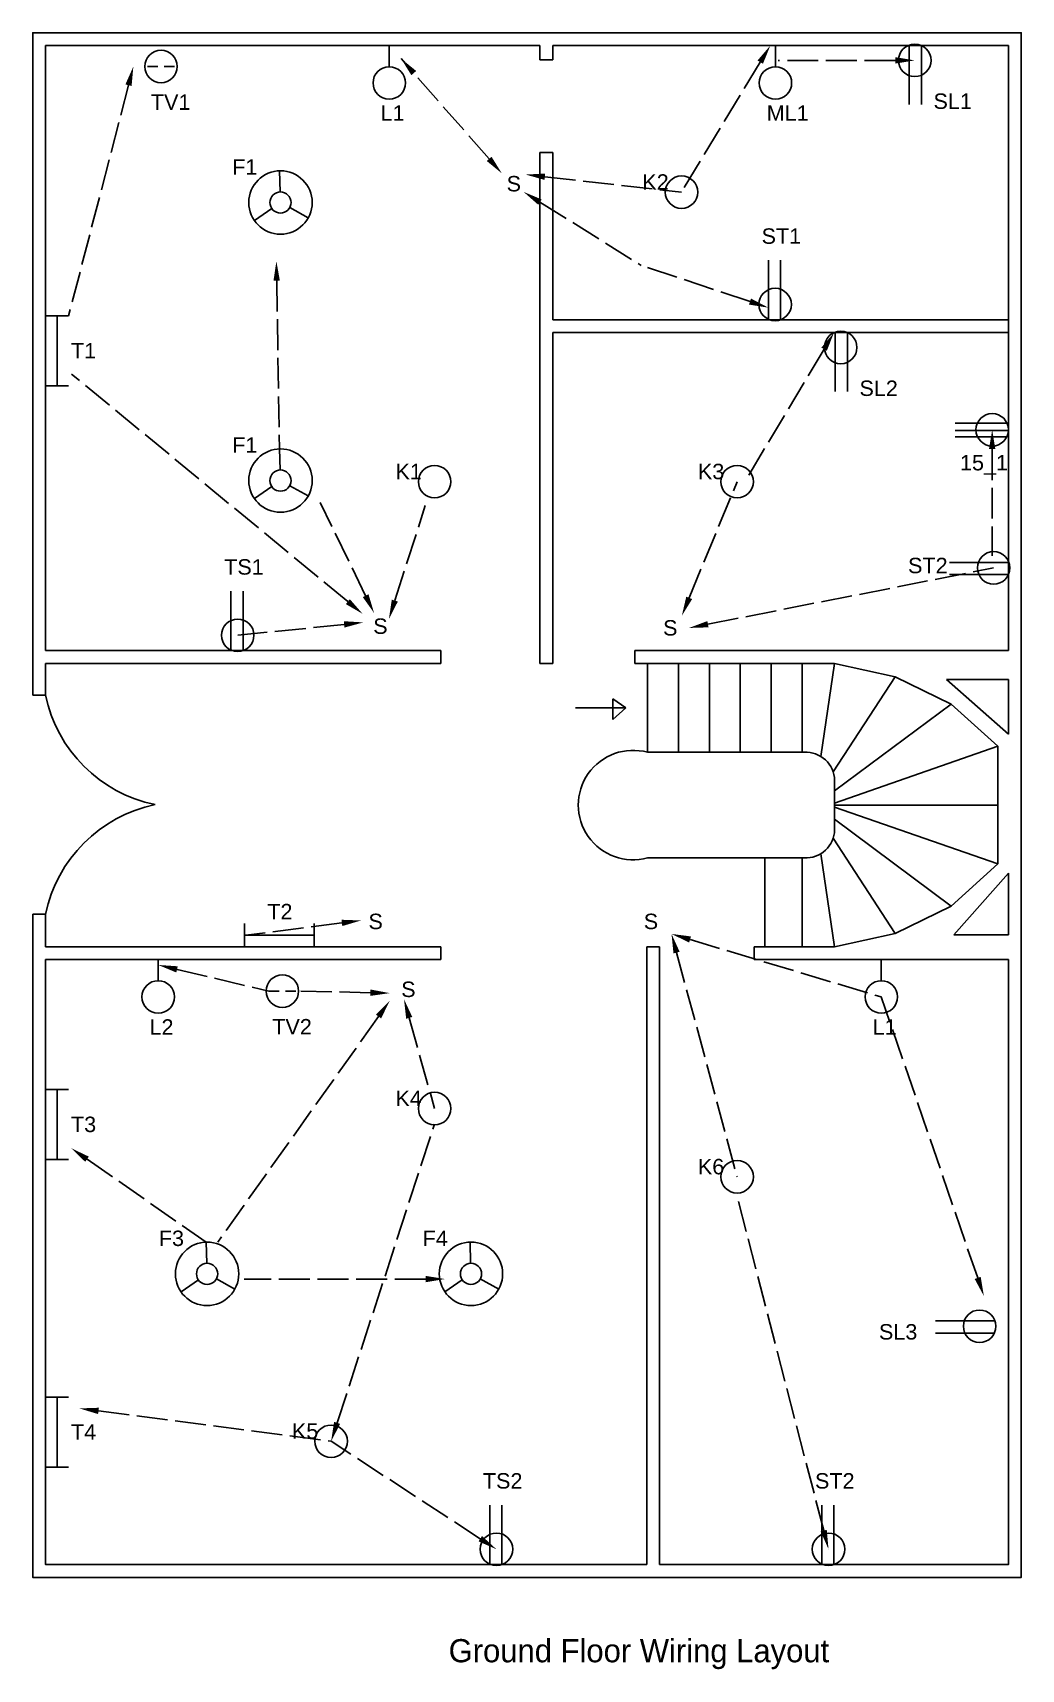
# Model space of a CAD drawing. Header units: inches. Extents: x 1077 to 1461, y 2308 to 2943.
import ezdxf
from ezdxf import colors
from ezdxf.entities.mleader import LeaderData, LeaderLine
from ezdxf.math import Vec2, Vec3

# ---------------------------------------------------------------- set-up
doc = ezdxf.new("R2010")
doc.units = ezdxf.units.IN
doc.header["$MEASUREMENT"] = 0
doc.linetypes.add('ACAD_ISO02W100', pattern=[15, 12, -3])
doc.styles.get("Standard").update_dxf_attribs({"font": 'arial.ttf'})

msp = doc.modelspace()

# ---------------------------------------------------------------- linework, layer by layer
for p, q in [((1215.52, 2930.19), (1215.52, 2938.4)), ((1274.02, 2932.92), (1274.02, 2938.4)), ((1279.02, 2932.92), (1279.02, 2938.4)), ((1365.52, 2930.19), (1365.52, 2938.4)), ((1417.53, 2915.5), (1417.53, 2938.61)), ((1422.27, 2938.4), (1422.27, 2915.5)), ((1274.02, 2932.92), (1279.02, 2932.92)), ((1121.62, 2930.28), (1125.61, 2930.28)), ((1128.07, 2930.28), (1132.06, 2930.28)), ((1274.02, 2896.9), (1274.02, 2703.4)), ((1274.02, 2896.9), (1279.02, 2896.9)), ((1279.02, 2896.9), (1279.02, 2831.9)), ((1172.89, 2889.75), (1173.13, 2881.56)), ((1163.14, 2870.42), (1169.87, 2875.09)), ((1176.86, 2875.45), (1184.02, 2871.47)), ((1362.77, 2832.11), (1362.77, 2855.01)), ((1367.52, 2855.01), (1367.52, 2831.9)), ((1082.02, 2833.4), (1090.97, 2833.4)), ((1086.49, 2833.4), (1086.49, 2806.28)), ((1279.02, 2831.9), (1456.02, 2831.9)), ((1279.02, 2826.9), (1279.02, 2703.4)), ((1279.02, 2826.9), (1456.02, 2826.9)), ((1388.77, 2804), (1388.77, 2827.11)), ((1393.52, 2826.9), (1393.52, 2804)), ((1082.02, 2806.28), (1090.97, 2806.28)), ((1455.5, 2791.68), (1435.3, 2791.68)), ((1435.3, 2788.9), (1456.02, 2788.9)), ((1455.39, 2786.39), (1435.3, 2786.39)), ((1172.89, 2781.75), (1173.13, 2773.56)), ((1163.14, 2762.42), (1169.87, 2767.09)), ((1176.86, 2767.45), (1184.02, 2763.47)), ((1433.12, 2737.65), (1456.23, 2737.65)), ((1456.02, 2732.9), (1433.12, 2732.9)), ((1154.02, 2703.61), (1154.02, 2726.51)), ((1158.77, 2726.51), (1158.77, 2703.4)), ((1235.52, 2703.4), (1082.02, 2703.4)), ((1235.52, 2703.4), (1235.52, 2698.4)), ((1274.02, 2703.4), (1274.02, 2698.4)), ((1279.02, 2703.4), (1279.02, 2698.4)), ((1315.86, 2703.4), (1310.86, 2703.4)), ((1310.86, 2703.4), (1310.86, 2698.4)), ((1456.02, 2703.4), (1315.86, 2703.4)), ((1235.52, 2698.4), (1082.02, 2698.4)), ((1279.02, 2698.4), (1274.02, 2698.4)), ((1310.86, 2698.4), (1315.86, 2698.4)), ((1388.52, 2698.4), (1315.86, 2698.4)), ((1315.86, 2663.9), (1315.86, 2698.4)), ((1327.86, 2698.4), (1327.86, 2663.9)), ((1339.86, 2698.4), (1339.86, 2663.9)), ((1351.86, 2698.4), (1351.86, 2663.9)), ((1363.86, 2698.4), (1363.86, 2663.9)), ((1375.86, 2663.81), (1375.86, 2698.31)), ((1388.52, 2698.4), (1383.15, 2662.29)), ((1388.52, 2698.4), (1412.04, 2693.27)), ((1412.04, 2693.27), (1387.94, 2656.28)), ((1412.04, 2693.27), (1433.77, 2682.64)), ((1432.02, 2692.16), (1456.02, 2670.97)), ((1456.02, 2692.16), (1432.02, 2692.16)), ((1456.02, 2670.97), (1456.02, 2692.16)), ((1082.02, 2686.06), (1077.02, 2686.06)), ((1307.36, 2681.15), (1302.32, 2684.69)), ((1302.32, 2684.69), (1302.32, 2676.69)), ((1433.77, 2682.64), (1388.47, 2648.88)), ((1433.77, 2682.64), (1451.96, 2666.24)), ((1307.36, 2681.15), (1287.86, 2681.15)), ((1302.32, 2676.69), (1307.36, 2681.15)), ((1315.86, 2663.9), (1377.85, 2663.9)), ((1451.96, 2666.24), (1388.47, 2644.19)), ((1451.96, 2666.24), (1451.96, 2643.4)), ((1388.47, 2651.9), (1388.47, 2643.4)), ((1388.47, 2634.9), (1388.47, 2643.4)), ((1451.96, 2643.4), (1388.47, 2643.4)), ((1451.96, 2620.56), (1388.47, 2642.61)), ((1451.96, 2620.56), (1451.96, 2643.4)), ((1433.77, 2604.16), (1388.47, 2637.92)), ((1412.04, 2593.53), (1387.94, 2630.52)), ((1315.86, 2622.9), (1377.85, 2622.9)), ((1361.36, 2622.9), (1361.36, 2588.4)), ((1375.86, 2622.99), (1375.86, 2588.49)), ((1388.52, 2588.4), (1383.15, 2624.51)), ((1433.77, 2604.16), (1451.96, 2620.56)), ((1456.02, 2616.97), (1434.83, 2592.97)), ((1456.02, 2592.97), (1456.02, 2616.97)), ((1082.02, 2601.06), (1077.02, 2601.06)), ((1412.04, 2593.53), (1433.77, 2604.16)), ((1159.27, 2588.4), (1159.27, 2597.35)), ((1186.39, 2588.4), (1186.39, 2597.35)), ((1235.52, 2588.4), (1082.02, 2588.4)), ((1159.27, 2592.87), (1186.39, 2592.87)), ((1235.52, 2588.4), (1235.52, 2583.4)), ((1320.52, 2588.4), (1315.52, 2588.4)), ((1315.52, 2583.4), (1315.52, 2588.4)), ((1320.52, 2583.4), (1320.52, 2588.4)), ((1388.52, 2588.4), (1357.3, 2588.4)), ((1357.3, 2588.4), (1357.3, 2583.4)), ((1388.52, 2588.4), (1412.04, 2593.53)), ((1434.83, 2592.97), (1456.02, 2592.97)), ((1235.52, 2583.4), (1082.02, 2583.4)), ((1125.77, 2575.19), (1125.77, 2583.4)), ((1315.52, 2583.4), (1315.52, 2348.4)), ((1320.52, 2583.4), (1320.52, 2348.4)), ((1456.02, 2583.4), (1357.3, 2583.4)), ((1406.66, 2575.19), (1406.66, 2583.4)), ((1168.77, 2571.13), (1172.76, 2571.13)), ((1175.23, 2571.13), (1179.22, 2571.13)), ((1082.02, 2532.9), (1090.97, 2532.9)), ((1086.49, 2532.9), (1086.49, 2505.78)), ((1082.02, 2505.78), (1090.97, 2505.78)), ((1144.39, 2473.63), (1144.63, 2465.44)), ((1246.89, 2473.63), (1247.13, 2465.44)), ((1134.64, 2454.3), (1141.37, 2458.97)), ((1148.36, 2459.32), (1155.52, 2455.35)), ((1237.14, 2454.3), (1243.87, 2458.97)), ((1250.86, 2459.32), (1258.02, 2455.35)), ((1427.66, 2443.08), (1450.77, 2443.08)), ((1450.56, 2438.33), (1427.66, 2438.33)), ((1082.02, 2413.4), (1090.97, 2413.4)), ((1086.49, 2413.4), (1086.49, 2386.28)), ((1082.02, 2386.28), (1090.97, 2386.28)), ((1254.52, 2348.61), (1254.52, 2371.51)), ((1259.27, 2371.51), (1259.27, 2348.4)), ((1383.52, 2348.61), (1383.52, 2371.51)), ((1388.27, 2371.51), (1388.27, 2348.4))]:
    msp.add_line(p, q)
for points in [[(1077.02, 2601.06), (1077.02, 2343.4), (1461.02, 2343.4), (1461.02, 2943.4), (1077.02, 2943.4), (1077.02, 2686.06)], [(1274.02, 2938.4), (1082.02, 2938.4), (1082.02, 2703.4)], [(1456.02, 2703.4), (1456.02, 2938.4), (1279.02, 2938.4)], [(1082.02, 2698.4), (1082.02, 2686.06)], [(1082.02, 2601.06), (1082.02, 2588.4)], [(1082.02, 2583.4), (1082.02, 2348.4), (1315.52, 2348.4)], [(1320.52, 2348.4), (1456.02, 2348.4), (1456.02, 2583.4)]]:
    msp.add_lwpolyline(points)
for centre, radius in [((1419.65, 2932.66), 6.31), ((1126.85, 2930.28), 6.31), ((1215.52, 2923.88), 6.31), ((1365.52, 2923.88), 6.31), ((1173.26, 2877.45), 12.31), ((1329.05, 2881.47), 6.31), ((1173.26, 2877.45), 4.12), ((1365.4, 2837.84), 6.31), ((1390.89, 2821.16), 6.31), ((1449.72, 2789.16), 6.31), ((1173.26, 2769.45), 12.31), ((1173.26, 2769.45), 4.12), ((1233.13, 2769.02), 6.31), ((1350.63, 2769.02), 6.31), ((1450.29, 2735.53), 6.31), ((1156.65, 2709.34), 6.31), ((1125.77, 2568.88), 6.31), ((1174, 2571.13), 6.31), ((1406.66, 2568.88), 6.31), ((1233.13, 2525.52), 6.31), ((1350.63, 2499.02), 6.31), ((1144.75, 2461.32), 12.31), ((1247.25, 2461.32), 12.31), ((1144.75, 2461.32), 4.12), ((1247.25, 2461.32), 4.12), ((1444.83, 2440.96), 6.31), ((1192.93, 2396.29), 6.31), ((1257.15, 2354.34), 6.31), ((1386.15, 2354.34), 6.31)]:
    msp.add_circle(centre, radius)
for centre, radius, start, end in [((1135.63, 2697.18), 54.75, 191.70986, 258.29014), ((1310.21, 2643.4), 21.26, 74.61487, 285.38513), ((1377.36, 2652.77), 11.14, 355.49698, 87.50259), ((1135.63, 2589.95), 54.75, 101.70986, 168.29014), ((1377.36, 2634.03), 11.14, 272.49741, 4.50302)]:
    msp.add_arc(centre, radius, start, end)
msp.add_solid([(1224.1, 2926.9), (1220.09, 2933.36), (1225.97, 2928.55)])

# ---------------------------------------------------------------- texts
at = {"attachment_point": 1}
for s, width, heights, insert, char_height in [('TV1', 8.5023, [0], (1122.91, 2919.45), 6), ('SL1', 8.5023, [0], (1426.92, 2919.81), 6), ('L1', 8.5023, [0], (1212.13, 2915.19), 6), ('ML1', 8.5023, [0], (1362.13, 2915.19), 6), ('F1', 8.5023, [0], (1154.5, 2894.25), 6), ('S', 8.5023, [0], (1261.11, 2887.76), 6), ('K2', 8.5023, [0], (1313.81, 2888.42), 6), ('ST1', 8.5023, [0], (1360.14, 2867.41), 6), ('T1', 8.5023, [0], (1091.88, 2822.88), 6), ('SL2', 8.5023, [0], (1398.17, 2808.31), 6), ('F1', 8.5023, [0], (1154.5, 2786.25), 6), ('15_1', 8.5023, [0], (1437.23, 2779.41), 6), ('K1', 8.5023, [0], (1217.9, 2775.97), 6), ('K3', 8.5023, [0], (1335.4, 2775.97), 6), ('TS1', 8.5023, [0], (1151.39, 2738.91), 6), ('ST2', 8.5023, [0], (1417.04, 2739.46), 6), ('S', 8.5023, [0], (1209.29, 2715.9), 6), ('S', 8.5023, [0], (1321.89, 2715.25), 6), ('T2', 8.5023, [0], (1168.13, 2605.01), 6), ('S', 8.5023, [0], (1207.43, 2601.21), 6), ('S', 8.5023, [0], (1314.38, 2601.21), 6), ('S', 8.5023, [0], (1220.15, 2574.84), 6), ('L2', 8.5023, [0], (1122.38, 2560.19), 6), ('TV2', 15.1403, [0], (1170.07, 2560.3), 6), ('L1', 8.5023, [0], (1403.27, 2560.19), 6), ('K4', 8.5023, [0], (1217.9, 2532.47), 6), ('T3', 8.5023, [0], (1091.88, 2522.38), 6), ('K6', 8.5023, [0], (1335.4, 2505.97), 6), ('F3', 8.5023, [0], (1126, 2478.13), 6), ('F4', 8.5023, [0], (1228.5, 2478.13), 6), ('SL3', 8.5023, [0], (1405.73, 2441.8), 6), ('T4', 8.5023, [0], (1091.88, 2402.88), 6), ('K5', 8.5023, [0], (1177.69, 2403.24), 6), ('TS2', 8.5023, [0], (1251.89, 2383.91), 6), ('ST2', 8.5023, [0], (1380.89, 2383.91), 6), ('{\\Ftxt|c0;Ground Floor Wiring Layout}', 150.2532, [32.55], (1238.58, 2319.44), 9)]:
    msp.add_mtext_dynamic_manual_height_columns(s, width=width, gutter_width=1, heights=heights, dxfattribs=dict(at, insert=insert, char_height=char_height))

# ---------------------------------------------------------------- leaders
ml = msp.add_multileader_mtext('Standard')
ml.set_content('')
ml.set_leader_properties(linetype='ACAD_ISO02W100')
ml.build(insert=Vec2(0, 0))
ml.multileader.update_dxf_attribs({"has_dogleg": 0, "dogleg_length": 0.36, "arrow_head_size": 7.5, "scale": 30})
ctx = ml.context
ctx.base_point, ctx.scale, ctx.char_height, ctx.arrow_head_size, ctx.landing_gap_size, ctx.plane_origin = Vec3(1340.21, 2882.97), 30, 5.4, 7.5, 2.7, Vec3(1363.52, 2938.4)
notes = []
notes.append((ctx, [(0, (1, 1, 0), (1339.85, 2881.47), (-1, 0), 10.8, [(0, [(1363.52, 2938.4)], 0, [])])]))
ctx.mtext, ml.multileader.dxf.content_type = None, 0
ml = msp.add_multileader_mtext('Standard')
ml.set_content('')
ml.set_leader_properties(linetype='ACAD_ISO02W100')
ml.build(insert=Vec2(0, 0))
ml.multileader.update_dxf_attribs({"has_dogleg": 0, "dogleg_length": 0.36, "arrow_head_size": 7.5, "scale": 30})
ctx = ml.context
ctx.base_point, ctx.scale, ctx.char_height, ctx.arrow_head_size, ctx.landing_gap_size, ctx.plane_origin = Vec3(1231.25, 2933.36), 30, 5.4, 7.5, 2.7, Vec3(1259.27, 2888.75)
notes.append((ctx, [(0, (1, 1, 0), (1230.89, 2933.36), (-1, 0), 10.8, [(0, [(1259.27, 2888.75)], 0, [])])]))
ctx.mtext, ml.multileader.dxf.content_type = None, 0
ml = msp.add_multileader_mtext('Standard')
ml.set_content('')
ml.set_leader_properties(linetype='ACAD_ISO02W100')
ml.build(insert=Vec2(0, 0))
ml.multileader.update_dxf_attribs({"has_dogleg": 0, "dogleg_length": 0.36, "arrow_head_size": 7.5, "scale": 30})
ctx = ml.context
ctx.base_point, ctx.scale, ctx.char_height, ctx.arrow_head_size, ctx.landing_gap_size, ctx.plane_origin = Vec3(1385.31, 2932.66), 30, 5.4, 7.5, 2.7, Vec3(1419.65, 2932.66)
notes.append((ctx, [(0, (1, 1, 0), (1377.45, 2932.66), (-1, 0), 10.8, [(0, [(1419.65, 2932.66)], 0, [])])]))
ctx.mtext, ml.multileader.dxf.content_type = None, 0
ml = msp.add_multileader_mtext('Standard')
ml.set_content('')
ml.set_leader_properties(linetype='ACAD_ISO02W100')
ml.build(insert=Vec2(0, 0))
ml.multileader.update_dxf_attribs({"has_dogleg": 0, "dogleg_length": 0.36, "arrow_head_size": 7.5, "scale": 30})
ctx = ml.context
ctx.base_point, ctx.scale, ctx.char_height, ctx.arrow_head_size, ctx.landing_gap_size, ctx.plane_origin = Vec3(1102.13, 2832.9), 30, 5.4, 7.5, 2.7, Vec3(1116.11, 2930.28)
notes.append((ctx, [(0, (1, 1, 0), (1101.77, 2833.4), (-1, 0), 10.8, [(0, [(1116.11, 2930.28)], 0, [])])]))
ctx.mtext, ml.multileader.dxf.content_type = None, 0
ml = msp.add_multileader_mtext('Standard')
ml.set_content('')
ml.set_leader_properties(linetype='ACAD_ISO02W100')
ml.build(insert=Vec2(0, 0))
ml.multileader.update_dxf_attribs({"has_dogleg": 0, "dogleg_length": 0.36, "arrow_head_size": 7.5, "scale": 30})
ctx = ml.context
ctx.base_point, ctx.scale, ctx.char_height, ctx.arrow_head_size, ctx.landing_gap_size, ctx.plane_origin = Vec3(1318.61, 2881.47), 30, 5.4, 7.5, 2.7, Vec3(1268.49, 2888.31)
notes.append((ctx, [(0, (1, 1, 0), (1318.25, 2881.47), (1, 0), 10.8, [(0, [(1268.49, 2888.31)], 0, [])])]))
ctx.mtext, ml.multileader.dxf.content_type = None, 0
ml = msp.add_multileader_mtext('Standard')
ml.set_content('')
ml.set_leader_properties(linetype='ACAD_ISO02W100')
ml.build(insert=Vec2(0, 0))
ml.multileader.update_dxf_attribs({"has_dogleg": 0, "dogleg_length": 0.36, "arrow_head_size": 7.5, "scale": 30})
ctx = ml.context
ctx.base_point, ctx.scale, ctx.char_height, ctx.arrow_head_size, ctx.landing_gap_size, ctx.plane_origin = Vec3(1302.87, 2853.04), 30, 5.4, 7.5, 2.7, Vec3(1267.7, 2881.58)
notes.append((ctx, [(0, (1, 1, 0), (1302.51, 2853.04), (1, 0), 10.8, [(0, [(1267.7, 2881.58)], 0, [])])]))
ctx.mtext, ml.multileader.dxf.content_type = None, 0
ml = msp.add_multileader_mtext('Standard')
ml.set_content('')
ml.set_leader_properties(linetype='ACAD_ISO02W100')
ml.build(insert=Vec2(0, 0))
ml.multileader.update_dxf_attribs({"has_dogleg": 0, "dogleg_length": 0.36, "arrow_head_size": 7.5, "scale": 30})
ctx = ml.context
ctx.base_point, ctx.scale, ctx.char_height, ctx.arrow_head_size, ctx.landing_gap_size, ctx.plane_origin = Vec3(1172.89, 2781.75), 30, 5.4, 7.5, 2.7, Vec3(1171.66, 2854.64)
notes.append((ctx, [(0, (1, 1, 0), (1162.09, 2781.75), (1, 0), 10.8, [(0, [(1171.66, 2854.64)], 0, [])])]))
ctx.mtext, ml.multileader.dxf.content_type = None, 0
ml = msp.add_multileader_mtext('Standard')
ml.set_content('')
ml.set_leader_properties(linetype='ACAD_ISO02W100')
ml.build(insert=Vec2(0, 0))
ml.multileader.update_dxf_attribs({"has_dogleg": 0, "dogleg_length": 0.36, "arrow_head_size": 7.5, "scale": 30})
ctx = ml.context
ctx.base_point, ctx.scale, ctx.char_height, ctx.arrow_head_size, ctx.landing_gap_size, ctx.plane_origin = Vec3(1328.47, 2853.04), 30, 5.4, 7.5, 2.7, Vec3(1362.77, 2836.61)
notes.append((ctx, [(0, (1, 1, 0), (1324.11, 2853.04), (-1, 0), 10.8, [(0, [(1362.77, 2836.61)], 0, [])])]))
ctx.mtext, ml.multileader.dxf.content_type = None, 0
ml = msp.add_multileader_mtext('Standard')
ml.set_content('')
ml.set_leader_properties(linetype='ACAD_ISO02W100')
ml.build(insert=Vec2(0, 0))
ml.multileader.update_dxf_attribs({"has_dogleg": 0, "dogleg_length": 0.36, "arrow_head_size": 7.5, "scale": 30})
ctx = ml.context
ctx.base_point, ctx.scale, ctx.char_height, ctx.arrow_head_size, ctx.landing_gap_size, ctx.plane_origin = Vec3(1369.29, 2769.02), 30, 5.4, 7.5, 2.7, Vec3(1388.27, 2826.9)
notes.append((ctx, [(0, (1, 1, 0), (1364.43, 2769.02), (-1, 0), 10.8, [(0, [(1388.27, 2826.9)], 0, [])])]))
ctx.mtext, ml.multileader.dxf.content_type = None, 0
ml = msp.add_multileader_mtext('Standard')
ml.set_content('')
ml.set_leader_properties(linetype='ACAD_ISO02W100')
ml.build(insert=Vec2(0, 0))
ml.multileader.update_dxf_attribs({"has_dogleg": 0, "dogleg_length": 0.36, "arrow_head_size": 7.5, "scale": 30})
ctx = ml.context
ctx.base_point, ctx.scale, ctx.char_height, ctx.arrow_head_size, ctx.landing_gap_size, ctx.plane_origin = Vec3(1103.28, 2810.83), 30, 5.4, 7.5, 2.7, Vec3(1205.21, 2717.65)
notes.append((ctx, [(0, (1, 1, 0), (1102.92, 2810.83), (-1, 0), 10.8, [(0, [(1205.21, 2717.65)], 0, [])])]))
ctx.mtext, ml.multileader.dxf.content_type = None, 0
ml = msp.add_multileader_mtext('Standard')
ml.set_content('')
ml.set_leader_properties(linetype='ACAD_ISO02W100')
ml.build(insert=Vec2(0, 0))
ml.multileader.update_dxf_attribs({"has_dogleg": 0, "dogleg_length": 0.36, "arrow_head_size": 7.5, "scale": 30})
ctx = ml.context
ctx.base_point, ctx.scale, ctx.char_height, ctx.arrow_head_size, ctx.landing_gap_size, ctx.plane_origin = Vec3(1449.72, 2749.16), 30, 5.4, 7.5, 2.7, Vec3(1449.72, 2789.16)
notes.append((ctx, [(0, (1, 1, 0), (1449.36, 2740.16), (1, 0), 0.36, [(0, [(1449.72, 2789.16)], 0, [])])]))
ctx.mtext, ml.multileader.dxf.content_type = None, 0
ml = msp.add_multileader_mtext('Standard')
ml.set_content('')
ml.set_leader_properties(linetype='ACAD_ISO02W100')
ml.build(insert=Vec2(0, 0))
ml.multileader.update_dxf_attribs({"has_dogleg": 0, "dogleg_length": 0.36, "arrow_head_size": 7.5, "scale": 30})
ctx = ml.context
ctx.base_point, ctx.scale, ctx.char_height, ctx.arrow_head_size, ctx.landing_gap_size, ctx.plane_origin = Vec3(1340.19, 2769.02), 30, 5.4, 7.5, 2.7, Vec3(1329.17, 2716.95)
notes.append((ctx, [(0, (1, 1, 0), (1339.83, 2769.02), (1, 0), 10.8, [(0, [(1329.17, 2716.95)], 0, [])])]))
ctx.mtext, ml.multileader.dxf.content_type = None, 0
ml = msp.add_multileader_mtext('Standard')
ml.set_content('')
ml.set_leader_properties(linetype='ACAD_ISO02W100')
ml.build(insert=Vec2(0, 0))
ml.multileader.update_dxf_attribs({"has_dogleg": 0, "dogleg_length": 0.36, "arrow_head_size": 7.5, "scale": 30})
ctx = ml.context
ctx.base_point, ctx.scale, ctx.char_height, ctx.arrow_head_size, ctx.landing_gap_size, ctx.plane_origin = Vec3(1188.66, 2760.89), 30, 5.4, 7.5, 2.7, Vec3(1209.64, 2717.98)
notes.append((ctx, [(0, (1, 1, 0), (1199.46, 2760.89), (-1, 0), 10.8, [(0, [(1209.64, 2717.98)], 0, [])])]))
ctx.mtext, ml.multileader.dxf.content_type = None, 0
ml = msp.add_multileader_mtext('Standard')
ml.set_content('')
ml.set_leader_properties(linetype='ACAD_ISO02W100')
ml.build(insert=Vec2(0, 0))
ml.multileader.update_dxf_attribs({"has_dogleg": 0, "dogleg_length": 0.36, "arrow_head_size": 7.5, "scale": 30})
ctx = ml.context
ctx.base_point, ctx.scale, ctx.char_height, ctx.arrow_head_size, ctx.landing_gap_size, ctx.plane_origin = Vec3(1219.07, 2759.79), 30, 5.4, 7.5, 2.7, Vec3(1215.38, 2715.68)
notes.append((ctx, [(0, (1, 1, 0), (1218.71, 2759.79), (1, 0), 10.8, [(0, [(1215.38, 2715.68)], 0, [])])]))
ctx.mtext, ml.multileader.dxf.content_type = None, 0
ml = msp.add_multileader_mtext('Standard')
ml.set_content('')
ml.set_leader_properties(linetype='ACAD_ISO02W100')
ml.build(insert=Vec2(0, 0))
ml.multileader.update_dxf_attribs({"has_dogleg": 0, "dogleg_length": 0.36, "arrow_head_size": 7.5, "scale": 30})
ctx = ml.context
ctx.base_point, ctx.scale, ctx.char_height, ctx.arrow_head_size, ctx.landing_gap_size, ctx.plane_origin = Vec3(1439.85, 2735.53), 30, 5.4, 7.5, 2.7, Vec3(1331.94, 2712.2)
notes.append((ctx, [(0, (1, 1, 0), (1439.49, 2735.53), (1, 0), 10.8, [(0, [(1331.94, 2712.2)], 0, [])])]))
ctx.mtext, ml.multileader.dxf.content_type = None, 0
ml = msp.add_multileader_mtext('Standard')
ml.set_content('')
ml.set_leader_properties(linetype='ACAD_ISO02W100')
ml.build(insert=Vec2(0, 0))
ml.multileader.update_dxf_attribs({"has_dogleg": 0, "dogleg_length": 0.36, "arrow_head_size": 7.5, "scale": 30})
ctx = ml.context
ctx.base_point, ctx.scale, ctx.char_height, ctx.arrow_head_size, ctx.landing_gap_size, ctx.plane_origin = Vec3(1167.81, 2709.34), 30, 5.4, 7.5, 2.7, Vec3(1205.45, 2714.35)
notes.append((ctx, [(0, (1, 1, 0), (1167.45, 2709.34), (-1, 0), 10.8, [(0, [(1205.45, 2714.35)], 0, [])])]))
ctx.mtext, ml.multileader.dxf.content_type = None, 0
ml = msp.add_multileader_mtext('Standard')
ml.set_content('')
ml.set_leader_properties(linetype='ACAD_ISO02W100')
ml.build(insert=Vec2(0, 0))
ml.multileader.update_dxf_attribs({"has_dogleg": 0, "dogleg_length": 0.36, "arrow_head_size": 7.5, "scale": 30})
ctx = ml.context
ctx.base_point, ctx.scale, ctx.char_height, ctx.arrow_head_size, ctx.landing_gap_size, ctx.plane_origin = Vec3(1170.93, 2592.87), 30, 5.4, 7.5, 2.7, Vec3(1204.56, 2598.58)
notes.append((ctx, [(0, (1, 1, 0), (1170.57, 2592.87), (-1, 0), 10.8, [(0, [(1204.56, 2598.58)], 0, [])])]))
ctx.mtext, ml.multileader.dxf.content_type = None, 0
ml = msp.add_multileader_mtext('Standard')
ml.set_content('')
ml.set_leader_properties(linetype='ACAD_ISO02W100')
ml.build(insert=Vec2(0, 0))
ml.multileader.update_dxf_attribs({"has_dogleg": 0, "dogleg_length": 0.36, "arrow_head_size": 7.5, "scale": 30})
ctx = ml.context
ctx.base_point, ctx.scale, ctx.char_height, ctx.arrow_head_size, ctx.landing_gap_size, ctx.plane_origin = Vec3(1396.22, 2568.88), 30, 5.4, 7.5, 2.7, Vec3(1325.16, 2593.35)
notes.append((ctx, [(0, (1, 1, 0), (1395.86, 2568.88), (1, 0), 10.8, [(0, [(1325.16, 2593.35)], 0, [])])]))
ctx.mtext, ml.multileader.dxf.content_type = None, 0
ml = msp.add_multileader_mtext('Standard')
ml.set_content('')
ml.set_leader_properties(linetype='ACAD_ISO02W100')
ml.build(insert=Vec2(0, 0))
ml.multileader.update_dxf_attribs({"has_dogleg": 0, "dogleg_length": 0.36, "arrow_head_size": 7.5, "scale": 30})
ctx = ml.context
ctx.base_point, ctx.scale, ctx.char_height, ctx.arrow_head_size, ctx.landing_gap_size, ctx.plane_origin = Vec3(1340.19, 2505.02), 30, 5.4, 7.5, 2.7, Vec3(1325.16, 2593.35)
notes.append((ctx, [(0, (1, 1, 0), (1339.83, 2499.02), (1, 0), 10.8, [(0, [(1325.16, 2593.35)], 0, [])])]))
ctx.mtext, ml.multileader.dxf.content_type = None, 0
ml = msp.add_multileader_mtext('Standard')
ml.set_content('')
ml.set_leader_properties(linetype='ACAD_ISO02W100')
ml.build(insert=Vec2(0, 0))
ml.multileader.update_dxf_attribs({"has_dogleg": 0, "dogleg_length": 0.36, "arrow_head_size": 7.5, "scale": 30})
ctx = ml.context
ctx.base_point, ctx.scale, ctx.char_height, ctx.arrow_head_size, ctx.landing_gap_size, ctx.plane_origin = Vec3(1157.33, 2571.13), 30, 5.4, 7.5, 2.7, Vec3(1125.77, 2581.3)
notes.append((ctx, [(0, (1, 1, 0), (1157.97, 2571.13), (1, 0), 10.8, [(0, [(1125.77, 2581.3)], 0, [])])]))
ctx.mtext, ml.multileader.dxf.content_type = None, 0
ml = msp.add_multileader_mtext('Standard')
ml.set_content('')
ml.set_leader_properties(linetype='ACAD_ISO02W100')
ml.build(insert=Vec2(0, 0))
ml.multileader.update_dxf_attribs({"has_dogleg": 0, "dogleg_length": 0.36, "arrow_head_size": 7.5, "scale": 30})
ctx = ml.context
ctx.base_point, ctx.scale, ctx.char_height, ctx.arrow_head_size, ctx.landing_gap_size, ctx.plane_origin = Vec3(1192.39, 2571.13), 30, 5.4, 7.5, 2.7, Vec3(1215.7, 2570.36)
notes.append((ctx, [(0, (1, 1, 0), (1192.03, 2571.13), (-1, 0), 10.8, [(0, [(1215.7, 2570.36)], 0, [])])]))
ctx.mtext, ml.multileader.dxf.content_type = None, 0
ml = msp.add_multileader_mtext('Standard')
ml.set_content('')
ml.set_leader_properties(linetype='ACAD_ISO02W100')
ml.build(insert=Vec2(0, 0))
ml.multileader.update_dxf_attribs({"has_dogleg": 0, "dogleg_length": 0.36, "arrow_head_size": 7.5, "scale": 30})
ctx = ml.context
ctx.base_point, ctx.scale, ctx.char_height, ctx.arrow_head_size, ctx.landing_gap_size, ctx.plane_origin = Vec3(1417.82, 2568.88), 30, 5.4, 7.5, 2.7, Vec3(1446.52, 2452.65)
notes.append((ctx, [(0, (1, 1, 0), (1417.46, 2568.88), (-1, 0), 10.8, [(0, [(1446.52, 2452.65)], 0, [])])]))
ctx.mtext, ml.multileader.dxf.content_type = None, 0
ml = msp.add_multileader_mtext('Standard')
ml.set_content('')
ml.set_leader_properties(linetype='ACAD_ISO02W100')
ml.build(insert=Vec2(0, 0))
ml.multileader.update_dxf_attribs({"has_dogleg": 0, "dogleg_length": 0.36, "arrow_head_size": 7.5, "scale": 30})
ctx = ml.context
ctx.base_point, ctx.scale, ctx.char_height, ctx.arrow_head_size, ctx.landing_gap_size, ctx.plane_origin = Vec3(1158.05, 2473.63), 30, 5.4, 7.5, 2.7, Vec3(1215.7, 2567.36)
notes.append((ctx, [(0, (1, 1, 0), (1159.69, 2473.63), (-1, 0), 10.8, [(0, [(1215.7, 2567.36)], 0, [])])]))
ctx.mtext, ml.multileader.dxf.content_type = None, 0
ml = msp.add_multileader_mtext('Standard')
ml.set_content('')
ml.set_leader_properties(linetype='ACAD_ISO02W100')
ml.build(insert=Vec2(0, 0))
ml.multileader.update_dxf_attribs({"has_dogleg": 0, "dogleg_length": 0.36, "arrow_head_size": 7.5, "scale": 30})
ctx = ml.context
ctx.base_point, ctx.scale, ctx.char_height, ctx.arrow_head_size, ctx.landing_gap_size, ctx.plane_origin = Vec3(1222.69, 2525.52), 30, 5.4, 7.5, 2.7, Vec3(1221.25, 2567.98)
notes.append((ctx, [(0, (1, 1, 0), (1222.33, 2525.52), (1, 0), 10.8, [(0, [(1221.25, 2567.98)], 0, [])])]))
ctx.mtext, ml.multileader.dxf.content_type = None, 0
ml = msp.add_multileader_mtext('Standard')
ml.set_content('')
ml.set_leader_properties(linetype='ACAD_ISO02W100')
ml.build(insert=Vec2(0, 0))
ml.multileader.update_dxf_attribs({"has_dogleg": 0, "dogleg_length": 0.36, "arrow_head_size": 7.5, "scale": 30})
ctx = ml.context
ctx.base_point, ctx.scale, ctx.char_height, ctx.arrow_head_size, ctx.landing_gap_size, ctx.plane_origin = Vec3(1222.69, 2512.02), 30, 5.4, 7.5, 2.7, Vec3(1192.93, 2396.29)
notes.append((ctx, [(0, (1, 1, 0), (1222.33, 2519.52), (1, 0), 10.8, [(0, [(1192.93, 2396.29)], 0, [])])]))
ctx.mtext, ml.multileader.dxf.content_type = None, 0
ml = msp.add_multileader_mtext('Standard')
ml.set_content('')
ml.set_leader_properties(linetype='ACAD_ISO02W100')
ml.build(insert=Vec2(0, 0))
ml.multileader.update_dxf_attribs({"has_dogleg": 0, "dogleg_length": 0.36, "arrow_head_size": 7.5, "scale": 30})
ctx = ml.context
ctx.base_point, ctx.scale, ctx.char_height, ctx.arrow_head_size, ctx.landing_gap_size, ctx.plane_origin = Vec3(1133.95, 2473.63), 30, 5.4, 7.5, 2.7, Vec3(1091.96, 2510.12)
notes.append((ctx, [(0, (1, 1, 0), (1133.59, 2473.63), (1, 0), 10.8, [(0, [(1091.96, 2510.12)], 0, [])])]))
ctx.mtext, ml.multileader.dxf.content_type = None, 0
ml = msp.add_multileader_mtext('Standard')
ml.set_content('')
ml.set_leader_properties(linetype='ACAD_ISO02W100')
ml.build(insert=Vec2(0, 0))
ml.multileader.update_dxf_attribs({"has_dogleg": 0, "dogleg_length": 0.36, "arrow_head_size": 7.5, "scale": 30})
ctx = ml.context
ctx.base_point, ctx.scale, ctx.char_height, ctx.arrow_head_size, ctx.landing_gap_size, ctx.plane_origin = Vec3(1369.64, 2485.16), 30, 5.4, 7.5, 2.7, Vec3(1386.15, 2354.34)
notes.append((ctx, [(0, (1, 1, 0), (1361.43, 2491.52), (-1, 0), 10.8, [(0, [(1386.15, 2354.34)], 0, [])])]))
ctx.mtext, ml.multileader.dxf.content_type = None, 0
ml = msp.add_multileader_mtext('Standard')
ml.set_content('')
ml.set_leader_properties(linetype='ACAD_ISO02W100')
ml.build(insert=Vec2(0, 0))
ml.multileader.update_dxf_attribs({"has_dogleg": 0, "dogleg_length": 0.36, "arrow_head_size": 7.5, "scale": 30})
ctx = ml.context
ctx.base_point, ctx.scale, ctx.char_height, ctx.arrow_head_size, ctx.landing_gap_size, ctx.plane_origin = Vec3(1173.3, 2459.3), 30, 5.4, 7.5, 2.7, Vec3(1237.14, 2459.3)
notes.append((ctx, [(0, (1, 1, 0), (1169.94, 2459.3), (-1, 0), 10.8, [(0, [(1237.14, 2459.3)], 0, [])])]))
ctx.mtext, ml.multileader.dxf.content_type = None, 0
ml = msp.add_multileader_mtext('Standard')
ml.set_content('')
ml.set_leader_properties(linetype='ACAD_ISO02W100')
ml.build(insert=Vec2(0, 0))
ml.multileader.update_dxf_attribs({"has_dogleg": 0, "dogleg_length": 0.36, "arrow_head_size": 7.5, "scale": 30})
ctx = ml.context
ctx.base_point, ctx.scale, ctx.char_height, ctx.arrow_head_size, ctx.landing_gap_size, ctx.plane_origin = Vec3(1182.49, 2396.29), 30, 5.4, 7.5, 2.7, Vec3(1095.13, 2409.05)
notes.append((ctx, [(0, (1, 1, 0), (1182.13, 2396.29), (1, 0), 10.8, [(0, [(1095.13, 2409.05)], 0, [])])]))
ctx.mtext, ml.multileader.dxf.content_type = None, 0
ml = msp.add_multileader_mtext('Standard')
ml.set_content('')
ml.set_leader_properties(linetype='ACAD_ISO02W100')
ml.build(insert=Vec2(0, 0))
ml.multileader.update_dxf_attribs({"has_dogleg": 0, "dogleg_length": 0.36, "arrow_head_size": 7.5, "scale": 30})
ctx = ml.context
ctx.base_point, ctx.scale, ctx.char_height, ctx.arrow_head_size, ctx.landing_gap_size, ctx.plane_origin = Vec3(1213.09, 2396.29), 30, 5.4, 7.5, 2.7, Vec3(1257.15, 2354.34)
notes.append((ctx, [(0, (1, 1, 0), (1203.73, 2396.29), (-1, 0), 10.8, [(0, [(1257.15, 2354.34)], 0, [])])]))
ctx.mtext, ml.multileader.dxf.content_type = None, 0
for ctx, leaders in notes:
    for number, flags, end, landing, length, lines in leaders:
        leader = LeaderData()
        leader.index, (leader.has_last_leader_line, leader.has_dogleg_vector, leader.attachment_direction) = number, flags
        leader.last_leader_point, leader.dogleg_vector, leader.dogleg_length = Vec3(end), Vec3(landing), length
        for number, points, colour, breaks in lines:
            line = LeaderLine()
            line.index, line.vertices, line.color, line.breaks = number, Vec3.list(points), colors.encode_raw_color(colour), breaks
            leader.lines.append(line)
        ctx.leaders.append(leader)

doc.saveas('drawing.dxf')
